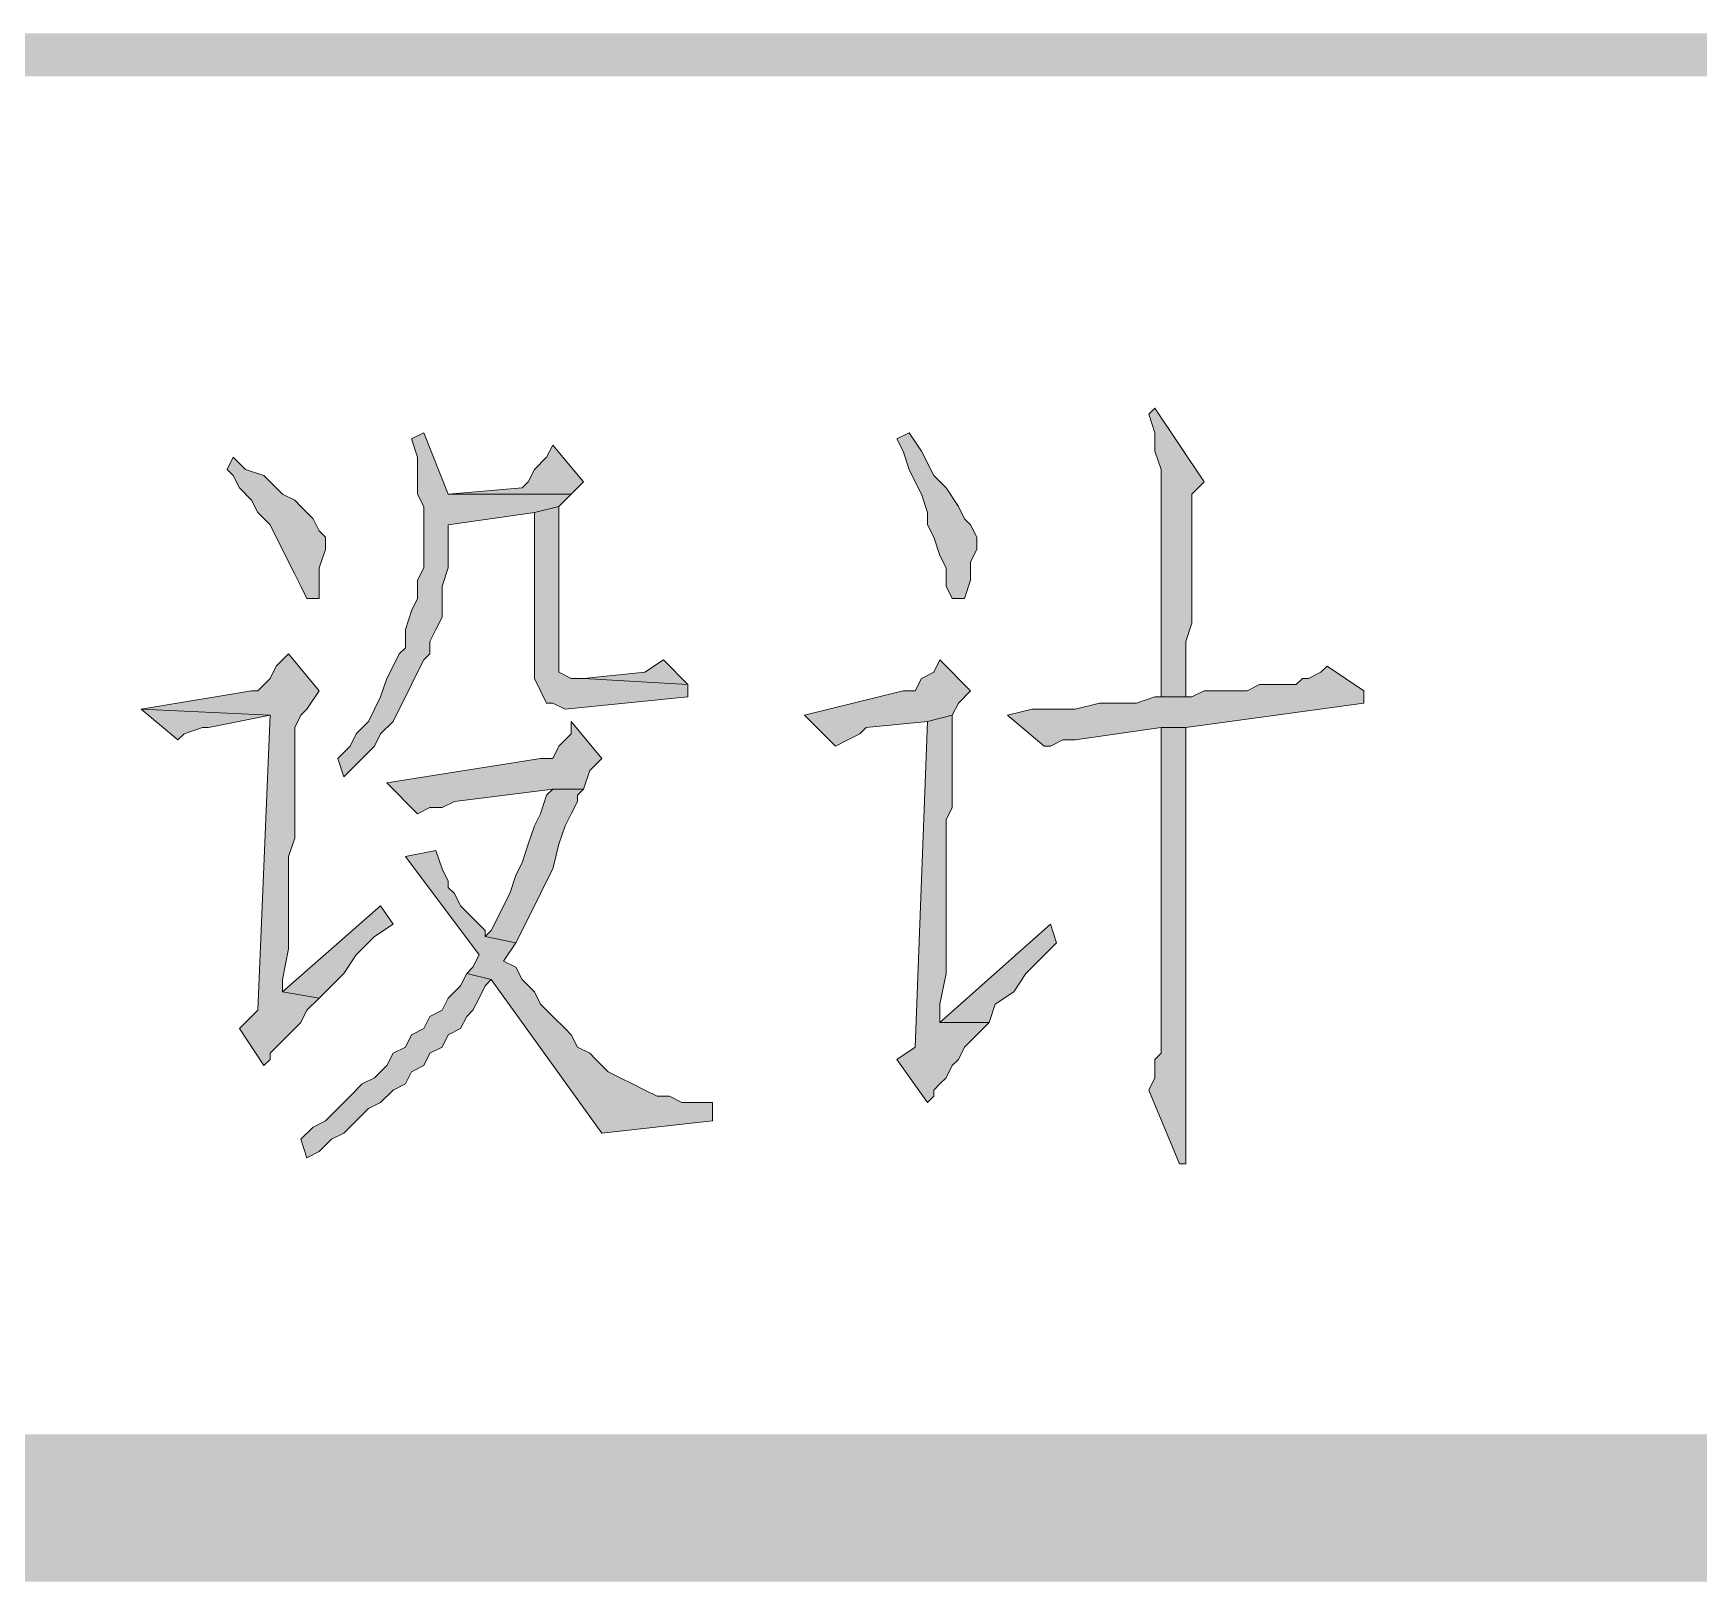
# Model space of a CAD drawing. Header units: inches. Extents: x 20 to 409, y 5 to 283.
# Drawn here: x 250.77 to 262.24, y 5.1 to 15.77 of the extents above; entities that cross this region are included whole.
import ezdxf

# ---------------------------------------------------------------- set-up
doc = ezdxf.new("R2010")
doc.units = ezdxf.units.IN
doc.header["$MEASUREMENT"] = 0
doc.layers.add('C00-00-00', color=7, linetype='Continuous')

msp = doc.modelspace()

# ---------------------------------------------------------------- hatches: boundary and pattern name
at = {"layer": 'C00-00-00'}
h = msp.add_hatch(color=0, dxfattribs=at)
h.dxf.hatch_style = 2
h.paths.add_polyline_path([(28.33, 15.766), (28.33, 15.469), (408.314, 15.766)])
h = msp.add_hatch(color=0, dxfattribs=at)
h.dxf.hatch_style = 2
h.paths.add_polyline_path([(28.33, 15.469), (408.314, 15.766), (408.314, 15.469)])
h = msp.add_hatch(color=0, dxfattribs=at)
h.dxf.hatch_style = 2
h.paths.add_polyline_path([(258.496, 13.183), (258.454, 13.141), (258.496, 13.014), (258.496, 12.887), (258.539, 12.76), (258.539, 11.194), (258.708, 11.194), (258.708, 11.405), (258.708, 11.575), (258.75, 11.702), (258.75, 12.591), (258.835, 12.675)])
h = msp.add_hatch(color=0, dxfattribs=at)
h.dxf.hatch_style = 2
h.paths.add_polyline_path([(253.459, 13.014), (253.374, 12.972), (253.416, 12.845), (253.416, 12.591), (253.459, 12.506), (253.459, 12.083), (253.416, 11.998), (253.416, 11.871), (253.374, 11.786), (253.332, 11.659), (253.332, 11.532), (253.289, 11.49), (253.247, 11.405), (253.205, 11.321), (253.162, 11.194), (253.12, 11.109), (253.078, 11.024), (252.993, 10.94), (252.951, 10.855), (252.866, 10.77), (252.908, 10.643), (252.951, 10.686), (253.035, 10.77), (253.12, 10.855), (253.162, 10.94), (253.247, 11.024), (253.289, 11.109), (253.332, 11.194), (253.374, 11.278), (253.416, 11.363), (253.459, 11.448), (253.501, 11.49), (253.501, 11.575), (253.543, 11.659), (253.586, 11.744), (253.586, 11.956), (253.628, 12.083), (253.628, 12.379), (254.221, 12.464), (254.39, 12.506), (254.475, 12.591), (253.628, 12.591)])
h = msp.add_hatch(color=0, dxfattribs=at)
h.dxf.hatch_style = 2
h.paths.add_polyline_path([(256.803, 13.014), (256.718, 12.972), (256.761, 12.887), (256.803, 12.76), (256.845, 12.675), (256.888, 12.591), (256.93, 12.464), (256.93, 12.379), (256.972, 12.294), (257.015, 12.167), (257.057, 12.083), (257.057, 11.956), (257.099, 11.871), (257.184, 11.871), (257.226, 11.998), (257.226, 12.125), (257.269, 12.21), (257.269, 12.294), (257.226, 12.379), (257.184, 12.421), (257.142, 12.506), (257.057, 12.633), (256.972, 12.718), (256.888, 12.887)])
h = msp.add_hatch(color=0, dxfattribs=at)
h.dxf.hatch_style = 2
h.paths.add_polyline_path([(254.348, 12.929), (254.305, 12.845), (254.221, 12.76), (254.178, 12.675), (254.136, 12.633), (253.628, 12.591), (254.475, 12.591), (254.559, 12.675)])
h = msp.add_hatch(color=0, dxfattribs=at)
h.dxf.hatch_style = 2
h.paths.add_polyline_path([(252.146, 12.845), (252.104, 12.76), (252.146, 12.718), (252.189, 12.633), (252.273, 12.548), (252.316, 12.464), (252.4, 12.379), (252.443, 12.294), (252.485, 12.21), (252.527, 12.125), (252.57, 12.04), (252.612, 11.956), (252.654, 11.871), (252.739, 11.871), (252.739, 11.913), (252.739, 12.083), (252.781, 12.21), (252.781, 12.294), (252.739, 12.337), (252.697, 12.421), (252.612, 12.506), (252.57, 12.548), (252.485, 12.591), (252.443, 12.633), (252.358, 12.718), (252.231, 12.76)])
h = msp.add_hatch(color=0, dxfattribs=at)
h.dxf.hatch_style = 2
h.paths.add_polyline_path([(254.39, 12.506), (254.221, 12.464), (254.221, 11.321), (254.263, 11.236), (254.305, 11.151), (254.348, 11.151), (254.432, 11.109), (255.279, 11.194), (255.279, 11.278), (254.559, 11.321), (254.475, 11.321), (254.39, 11.363)])
h = msp.add_hatch(color=0, dxfattribs=at)
h.dxf.hatch_style = 2
h.paths.add_polyline_path([(252.527, 11.49), (252.443, 11.405), (252.4, 11.321), (252.316, 11.236), (252.273, 11.236), (251.511, 11.109), (252.4, 11.067), (252.316, 9.035), (252.189, 8.908), (252.358, 8.654), (252.4, 8.696), (252.4, 8.738), (252.443, 8.781), (252.485, 8.823), (252.57, 8.908), (252.612, 8.95), (252.654, 9.035), (252.739, 9.119), (252.485, 9.162), (252.485, 9.246), (252.527, 9.458), (252.527, 10.093), (252.57, 10.22), (252.57, 10.982), (252.612, 11.067), (252.654, 11.109), (252.739, 11.236)])
h = msp.add_hatch(color=0, dxfattribs=at)
h.dxf.hatch_style = 2
h.paths.add_polyline_path([(255.11, 11.448), (254.983, 11.363), (254.559, 11.321), (255.279, 11.278)])
h = msp.add_hatch(color=0, dxfattribs=at)
h.dxf.hatch_style = 2
h.paths.add_polyline_path([(257.015, 11.448), (256.972, 11.363), (256.888, 11.321), (256.845, 11.236), (256.761, 11.236), (256.083, 11.067), (256.295, 10.855), (256.38, 10.897), (256.464, 10.94), (256.507, 10.982), (256.93, 11.024), (257.099, 11.067), (257.142, 11.151), (257.226, 11.236)])
h = msp.add_hatch(color=0, dxfattribs=at)
h.dxf.hatch_style = 2
h.paths.add_polyline_path([(259.682, 11.405), (259.639, 11.363), (259.555, 11.321), (259.512, 11.321), (259.47, 11.278), (259.216, 11.278), (259.131, 11.236), (258.835, 11.236), (258.75, 11.194), (258.496, 11.194), (258.369, 11.151), (258.115, 11.151), (257.946, 11.109), (257.819, 11.109), (257.65, 11.109), (257.48, 11.067), (257.734, 10.855), (257.777, 10.855), (257.861, 10.897), (257.946, 10.897), (258.539, 10.982), (258.708, 10.982), (259.936, 11.151), (259.936, 11.236)])
h = msp.add_hatch(color=0, dxfattribs=at)
h.dxf.hatch_style = 2
h.paths.add_polyline_path([(251.511, 11.109), (251.765, 10.897), (251.808, 10.94), (251.935, 10.982), (251.977, 10.982), (252.4, 11.067)])
h = msp.add_hatch(color=0, dxfattribs=at)
h.dxf.hatch_style = 2
h.paths.add_polyline_path([(254.475, 11.024), (254.475, 10.94), (254.39, 10.855), (254.348, 10.77), (254.263, 10.77), (253.205, 10.601), (253.416, 10.389), (253.501, 10.432), (253.586, 10.432), (253.67, 10.474), (254.348, 10.559), (254.559, 10.559), (254.602, 10.686), (254.686, 10.77)])
h = msp.add_hatch(color=0, dxfattribs=at)
h.dxf.hatch_style = 2
h.paths.add_polyline_path([(257.099, 11.067), (256.93, 11.024), (256.845, 8.781), (256.718, 8.696), (256.93, 8.4), (256.972, 8.442), (256.972, 8.484), (257.015, 8.527), (257.057, 8.569), (257.099, 8.654), (257.142, 8.696), (257.184, 8.781), (257.269, 8.865), (257.353, 8.95), (257.015, 8.95), (257.015, 9.077), (257.057, 9.289), (257.057, 10.347), (257.099, 10.432), (257.099, 10.559)])
h = msp.add_hatch(color=0, dxfattribs=at)
h.dxf.hatch_style = 2
h.paths.add_polyline_path([(258.708, 10.982), (258.539, 10.982), (258.539, 10.855), (258.539, 8.738), (258.496, 8.696), (258.496, 8.569), (258.454, 8.484), (258.666, 7.976), (258.708, 7.976)])
h = msp.add_hatch(color=0, dxfattribs=at)
h.dxf.hatch_style = 2
h.paths.add_polyline_path([(254.559, 10.559), (254.348, 10.559), (254.305, 10.516), (254.263, 10.389), (254.221, 10.305), (254.178, 10.178), (254.136, 10.051), (254.094, 9.966), (254.051, 9.839), (254.009, 9.754), (253.967, 9.67), (253.924, 9.585), (253.882, 9.543), (254.094, 9.5), (254.136, 9.585), (254.178, 9.67), (254.221, 9.754), (254.263, 9.839), (254.305, 9.924), (254.348, 10.008), (254.39, 10.178), (254.432, 10.305), (254.475, 10.389), (254.517, 10.474), (254.517, 10.516)])
h = msp.add_hatch(color=0, dxfattribs=at)
h.dxf.hatch_style = 2
h.paths.add_polyline_path([(253.543, 10.135), (253.332, 10.093), (253.84, 9.416), (253.797, 9.331), (253.755, 9.289), (253.924, 9.246), (254.686, 8.188), (255.448, 8.273), (255.448, 8.4), (255.364, 8.4), (255.237, 8.4), (255.152, 8.442), (255.067, 8.442), (254.983, 8.484), (254.898, 8.527), (254.813, 8.569), (254.729, 8.611), (254.686, 8.654), (254.644, 8.696), (254.602, 8.738), (254.517, 8.781), (254.475, 8.865), (254.432, 8.908), (254.348, 8.992), (254.263, 9.077), (254.221, 9.162), (254.136, 9.246), (254.094, 9.331), (254.009, 9.373), (254.094, 9.5), (253.882, 9.543), (253.882, 9.585), (253.797, 9.67), (253.713, 9.754), (253.67, 9.839), (253.628, 9.881), (253.628, 9.924), (253.586, 10.008)])
h = msp.add_hatch(color=0, dxfattribs=at)
h.dxf.hatch_style = 2
h.paths.add_polyline_path([(253.162, 9.754), (252.485, 9.162), (252.739, 9.119), (252.824, 9.204), (252.908, 9.289), (252.993, 9.416), (253.12, 9.543), (253.247, 9.627)])
h = msp.add_hatch(color=0, dxfattribs=at)
h.dxf.hatch_style = 2
h.paths.add_polyline_path([(257.777, 9.627), (257.015, 8.95), (257.353, 8.95), (257.396, 9.077), (257.523, 9.162), (257.607, 9.289), (257.692, 9.373), (257.819, 9.5)])
h = msp.add_hatch(color=0, dxfattribs=at)
h.dxf.hatch_style = 2
h.paths.add_polyline_path([(253.755, 9.289), (253.713, 9.204), (253.67, 9.162), (253.628, 9.119), (253.586, 9.035), (253.501, 8.992), (253.459, 8.908), (253.374, 8.865), (253.332, 8.781), (253.247, 8.738), (253.205, 8.654), (253.12, 8.569), (253.035, 8.527), (252.951, 8.442), (252.866, 8.357), (252.781, 8.273), (252.697, 8.23), (252.612, 8.146), (252.654, 8.019), (252.739, 8.061), (252.824, 8.146), (252.908, 8.188), (252.993, 8.273), (253.078, 8.357), (253.162, 8.4), (253.247, 8.484), (253.332, 8.527), (253.374, 8.611), (253.459, 8.654), (253.501, 8.738), (253.586, 8.781), (253.628, 8.865), (253.713, 8.908), (253.755, 8.992), (253.797, 9.035), (253.84, 9.119), (253.882, 9.204), (253.924, 9.246)])
h = msp.add_hatch(color=0, dxfattribs=at)
h.dxf.hatch_style = 2
h.paths.add_polyline_path([(28.838, 6.114), (27.822, 5.098), (407.806, 6.114)])
h = msp.add_hatch(color=0, dxfattribs=at)
h.dxf.hatch_style = 2
h.paths.add_polyline_path([(27.822, 5.098), (407.806, 6.114), (408.822, 5.098)])

# ---------------------------------------------------------------- linework, layer by layer
at = {"layer": 'C00-00-00', "color": 0, "lineweight": 0}
for points in [[(258.496, 13.183), (258.454, 13.141), (258.496, 13.014), (258.496, 12.887), (258.539, 12.76), (258.539, 11.194), (258.708, 11.194), (258.708, 11.405), (258.708, 11.575), (258.75, 11.702), (258.75, 12.591), (258.835, 12.675)], [(253.459, 13.014), (253.374, 12.972), (253.416, 12.845), (253.416, 12.591), (253.459, 12.506), (253.459, 12.083), (253.416, 11.998), (253.416, 11.871), (253.374, 11.786), (253.332, 11.659), (253.332, 11.532), (253.289, 11.49), (253.247, 11.405), (253.205, 11.321), (253.162, 11.194), (253.12, 11.109), (253.078, 11.024), (252.993, 10.94), (252.951, 10.855), (252.866, 10.77), (252.908, 10.643), (252.951, 10.686), (253.035, 10.77), (253.12, 10.855), (253.162, 10.94), (253.247, 11.024), (253.289, 11.109), (253.332, 11.194), (253.374, 11.278), (253.416, 11.363), (253.459, 11.448), (253.501, 11.49), (253.501, 11.575), (253.543, 11.659), (253.586, 11.744), (253.586, 11.956), (253.628, 12.083), (253.628, 12.379), (254.221, 12.464), (254.39, 12.506), (254.475, 12.591), (253.628, 12.591)], [(256.803, 13.014), (256.718, 12.972), (256.761, 12.887), (256.803, 12.76), (256.845, 12.675), (256.888, 12.591), (256.93, 12.464), (256.93, 12.379), (256.972, 12.294), (257.015, 12.167), (257.057, 12.083), (257.057, 11.956), (257.099, 11.871), (257.184, 11.871), (257.226, 11.998), (257.226, 12.125), (257.269, 12.21), (257.269, 12.294), (257.226, 12.379), (257.184, 12.421), (257.142, 12.506), (257.057, 12.633), (256.972, 12.718), (256.888, 12.887)], [(254.348, 12.929), (254.305, 12.845), (254.221, 12.76), (254.178, 12.675), (254.136, 12.633), (253.628, 12.591), (254.475, 12.591), (254.559, 12.675)], [(252.146, 12.845), (252.104, 12.76), (252.146, 12.718), (252.189, 12.633), (252.273, 12.548), (252.316, 12.464), (252.4, 12.379), (252.443, 12.294), (252.485, 12.21), (252.527, 12.125), (252.57, 12.04), (252.612, 11.956), (252.654, 11.871), (252.739, 11.871), (252.739, 11.913), (252.739, 12.083), (252.781, 12.21), (252.781, 12.294), (252.739, 12.337), (252.697, 12.421), (252.612, 12.506), (252.57, 12.548), (252.485, 12.591), (252.443, 12.633), (252.358, 12.718), (252.231, 12.76)], [(254.39, 12.506), (254.221, 12.464), (254.221, 11.321), (254.263, 11.236), (254.305, 11.151), (254.348, 11.151), (254.432, 11.109), (255.279, 11.194), (255.279, 11.278), (254.559, 11.321), (254.475, 11.321), (254.39, 11.363)], [(252.527, 11.49), (252.443, 11.405), (252.4, 11.321), (252.316, 11.236), (252.273, 11.236), (251.511, 11.109), (252.4, 11.067), (252.316, 9.035), (252.189, 8.908), (252.358, 8.654), (252.4, 8.696), (252.4, 8.738), (252.443, 8.781), (252.485, 8.823), (252.57, 8.908), (252.612, 8.95), (252.654, 9.035), (252.739, 9.119), (252.485, 9.162), (252.485, 9.246), (252.527, 9.458), (252.527, 10.093), (252.57, 10.22), (252.57, 10.982), (252.612, 11.067), (252.654, 11.109), (252.739, 11.236)], [(255.11, 11.448), (254.983, 11.363), (254.559, 11.321), (255.279, 11.278)], [(257.015, 11.448), (256.972, 11.363), (256.888, 11.321), (256.845, 11.236), (256.761, 11.236), (256.083, 11.067), (256.295, 10.855), (256.38, 10.897), (256.464, 10.94), (256.507, 10.982), (256.93, 11.024), (257.099, 11.067), (257.142, 11.151), (257.226, 11.236)], [(259.682, 11.405), (259.639, 11.363), (259.555, 11.321), (259.512, 11.321), (259.47, 11.278), (259.216, 11.278), (259.131, 11.236), (258.835, 11.236), (258.75, 11.194), (258.496, 11.194), (258.369, 11.151), (258.115, 11.151), (257.946, 11.109), (257.819, 11.109), (257.65, 11.109), (257.48, 11.067), (257.734, 10.855), (257.777, 10.855), (257.861, 10.897), (257.946, 10.897), (258.539, 10.982), (258.708, 10.982), (259.936, 11.151), (259.936, 11.236)], [(251.511, 11.109), (251.765, 10.897), (251.808, 10.94), (251.935, 10.982), (251.977, 10.982), (252.4, 11.067)], [(254.475, 11.024), (254.475, 10.94), (254.39, 10.855), (254.348, 10.77), (254.263, 10.77), (253.205, 10.601), (253.416, 10.389), (253.501, 10.432), (253.586, 10.432), (253.67, 10.474), (254.348, 10.559), (254.559, 10.559), (254.602, 10.686), (254.686, 10.77)], [(257.099, 11.067), (256.93, 11.024), (256.845, 8.781), (256.718, 8.696), (256.93, 8.4), (256.972, 8.442), (256.972, 8.484), (257.015, 8.527), (257.057, 8.569), (257.099, 8.654), (257.142, 8.696), (257.184, 8.781), (257.269, 8.865), (257.353, 8.95), (257.015, 8.95), (257.015, 9.077), (257.057, 9.289), (257.057, 10.347), (257.099, 10.432), (257.099, 10.559)], [(258.708, 10.982), (258.539, 10.982), (258.539, 10.855), (258.539, 8.738), (258.496, 8.696), (258.496, 8.569), (258.454, 8.484), (258.666, 7.976), (258.708, 7.976)], [(254.559, 10.559), (254.348, 10.559), (254.305, 10.516), (254.263, 10.389), (254.221, 10.305), (254.178, 10.178), (254.136, 10.051), (254.094, 9.966), (254.051, 9.839), (254.009, 9.754), (253.967, 9.67), (253.924, 9.585), (253.882, 9.543), (254.094, 9.5), (254.136, 9.585), (254.178, 9.67), (254.221, 9.754), (254.263, 9.839), (254.305, 9.924), (254.348, 10.008), (254.39, 10.178), (254.432, 10.305), (254.475, 10.389), (254.517, 10.474), (254.517, 10.516)], [(253.543, 10.135), (253.332, 10.093), (253.84, 9.416), (253.797, 9.331), (253.755, 9.289), (253.924, 9.246), (254.686, 8.188), (255.448, 8.273), (255.448, 8.4), (255.364, 8.4), (255.237, 8.4), (255.152, 8.442), (255.067, 8.442), (254.983, 8.484), (254.898, 8.527), (254.813, 8.569), (254.729, 8.611), (254.686, 8.654), (254.644, 8.696), (254.602, 8.738), (254.517, 8.781), (254.475, 8.865), (254.432, 8.908), (254.348, 8.992), (254.263, 9.077), (254.221, 9.162), (254.136, 9.246), (254.094, 9.331), (254.009, 9.373), (254.094, 9.5), (253.882, 9.543), (253.882, 9.585), (253.797, 9.67), (253.713, 9.754), (253.67, 9.839), (253.628, 9.881), (253.628, 9.924), (253.586, 10.008)], [(253.162, 9.754), (252.485, 9.162), (252.739, 9.119), (252.824, 9.204), (252.908, 9.289), (252.993, 9.416), (253.12, 9.543), (253.247, 9.627)], [(257.777, 9.627), (257.015, 8.95), (257.353, 8.95), (257.396, 9.077), (257.523, 9.162), (257.607, 9.289), (257.692, 9.373), (257.819, 9.5)], [(253.755, 9.289), (253.713, 9.204), (253.67, 9.162), (253.628, 9.119), (253.586, 9.035), (253.501, 8.992), (253.459, 8.908), (253.374, 8.865), (253.332, 8.781), (253.247, 8.738), (253.205, 8.654), (253.12, 8.569), (253.035, 8.527), (252.951, 8.442), (252.866, 8.357), (252.781, 8.273), (252.697, 8.23), (252.612, 8.146), (252.654, 8.019), (252.739, 8.061), (252.824, 8.146), (252.908, 8.188), (252.993, 8.273), (253.078, 8.357), (253.162, 8.4), (253.247, 8.484), (253.332, 8.527), (253.374, 8.611), (253.459, 8.654), (253.501, 8.738), (253.586, 8.781), (253.628, 8.865), (253.713, 8.908), (253.755, 8.992), (253.797, 9.035), (253.84, 9.119), (253.882, 9.204), (253.924, 9.246)]]:
    msp.add_lwpolyline(points, close=True, dxfattribs=at)

doc.saveas('drawing.dxf')
